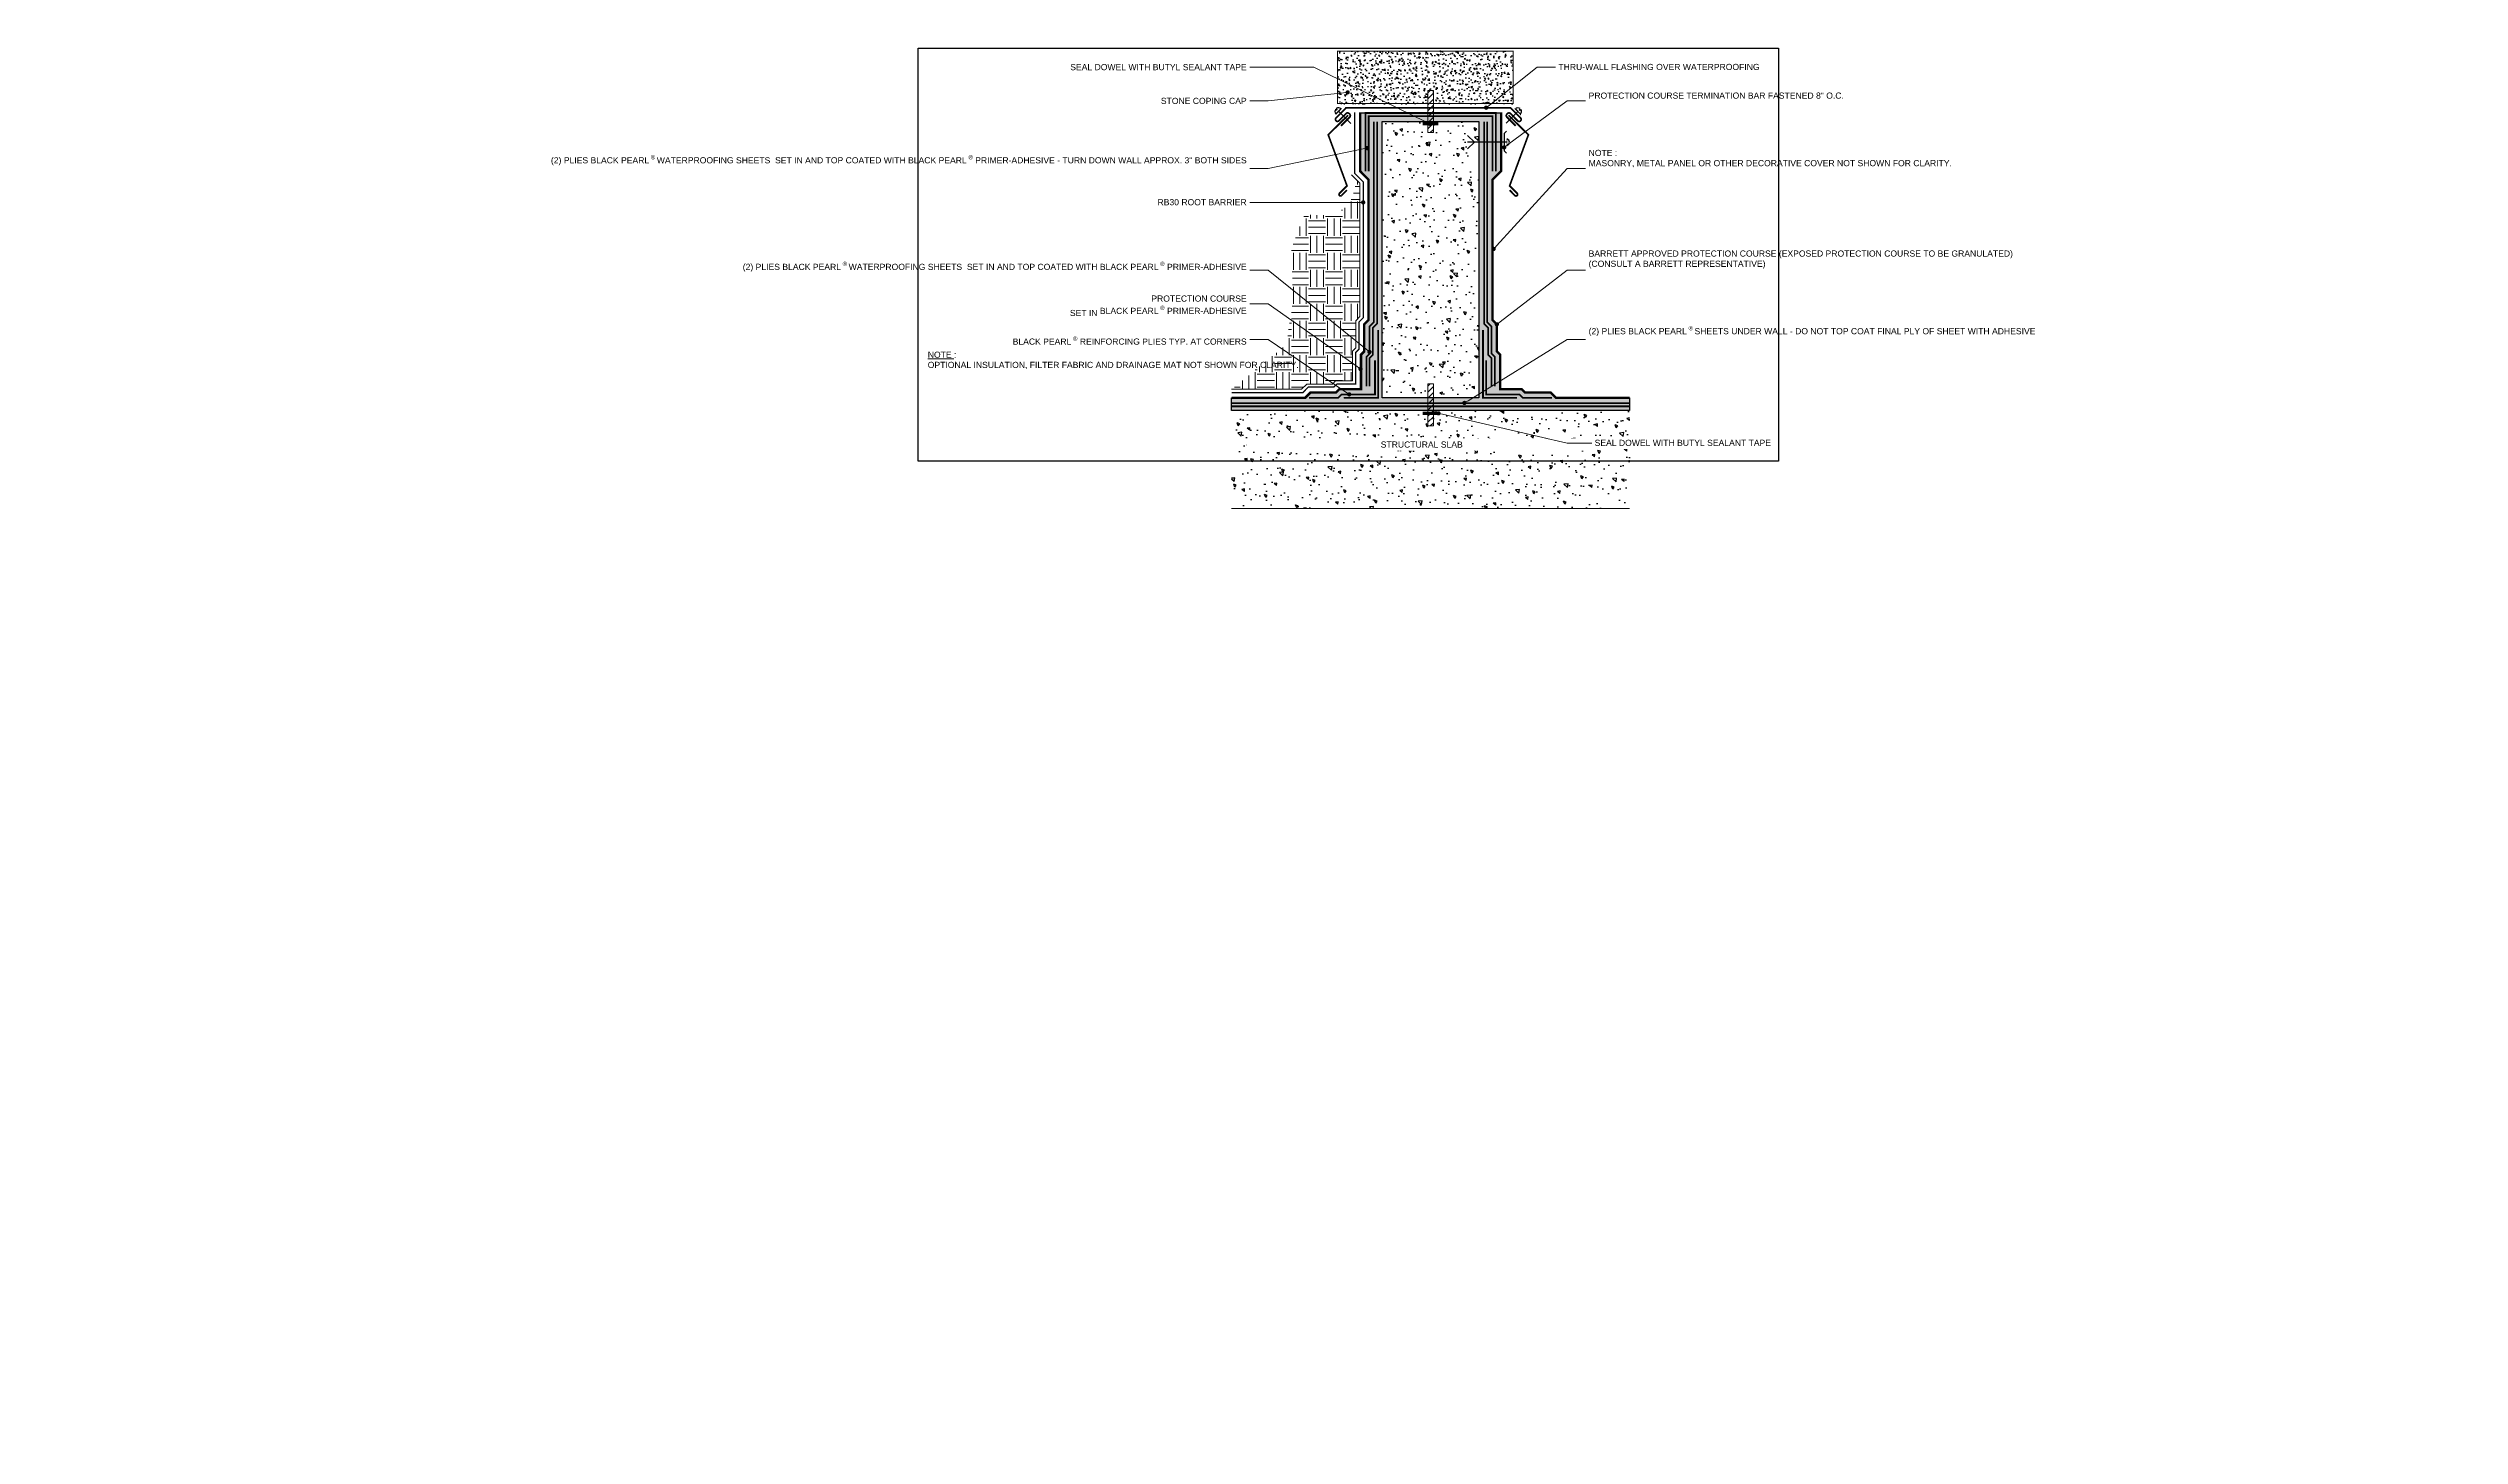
# Model space of a CAD drawing. Header units: inches. Extents: x 0 to 519, y 0 to 81.
# Drawn here: x 378.1 to 519.5, y 0 to 81.4 of the extents above; entities that cross this region are included whole.
import ezdxf
from ezdxf import colors
from ezdxf.entities.mleader import LeaderData, LeaderLine
from ezdxf.math import Vec2, Vec3

# ---------------------------------------------------------------- set-up
doc = ezdxf.new("R2010")
doc.units = ezdxf.units.IN
doc.header["$MEASUREMENT"] = 0
doc.linetypes.add('CENTER2', pattern=[1.125, 0.75, -0.125, 0.125, -0.125])
doc.linetypes.add('Dashed - Dense', pattern=[0.8, 0.5, -0.3])
doc.layers.get('Defpoints').update_dxf_attribs({"color": 103})
for name, color, linetype, lineweight in [('BP Mastic', 191, 'Continuous', 0), ('BP Others', 190, 'Continuous', 0), ('BP Primer', 2, 'Continuous', 0), ('BP Text', 20, 'Continuous', 0), ('Others', 190, 'Continuous', 0), ('RAM Black Pearl Sheet', 165, 'Continuous', 0)]:
    doc.layers.add(name, color=color, linetype=linetype, lineweight=lineweight)
doc.layers.add('BP Metal', color=7, linetype='Continuous', true_color=0x803345)
doc.layers.add('DETAIL', color=7, linetype='Continuous')
doc.layers.add('Protection Course', color=7, linetype='Dashed - Dense', lineweight=0, true_color=0x216123)
doc.styles.get("Standard").update_dxf_attribs({"font": 'ARIALN.TTF'})
doc.linetypes.add('ZIGZAG', pattern='A,0.0001,-0.2,[131,ltypeshp.shx,S=0.2,R=0,X=-0.2,Y=0],-0.4,[131,ltypeshp.shx,S=0.2,R=180,X=0.2,Y=0],-0.2', length=0.8001)
pattern_1 = [(140, (-1499.7655, 15.3575), (0.1568803, 1.7931505), [0.1875, -2.0625]), (85, (-1499.7655, 15.3575), (-1.8804803, -0.3468783), [0.15, -1.65]), (190.45144, (-1499.7525, 15.507), (-1.7236, 1.4462721), [0.1593505, -1.7528553]), (136.1842, (-1500.2655, 15.3575), (0.4137982, 2.6681033), [0.28125, -3.09375]), (186.63564, (-1500.231, 15.58), (-2.4352965, 2.336655), [0.239026, -2.6292844]), (81.18416, (-1500.2655, 15.3575), (-2.4352965, 2.336655), [0.225, -2.475]), (111, (-1500.1405, 15.6075), (1.0065472, 1.4922676), [0.1875, -2.0625]), (56, (-1500.1405, 15.6075), (-1.8128751, 0.6082883), [0.15, -1.65]), (161.45144, (-1500.0566, 15.7319), (-0.8063279, 2.100556), [0.1593505, -1.7528553]), (127.5, (-1499.7655, 15.35754), (-0.83223463, 0.03039964), [0, -1.63, 0, -1.675, 0, -1.65625]), (97.5, (-1499.7655, 15.3575), (-0.98602928, 0.65767384), [0, -0.955, 0, -1.5925, 0, -0.63125]), (57.5, (-1499.7655, 14.80004), (0.05638718, 1.3345561), [0, -0.625, 0, -1.95, 0, -2.5875]), (47.5, (-1499.7655, 14.55), (-0.25026246, 1.4579654), [0, -0.8125, 0, -1.295, 0, -1.8375])]

# ---------------------------------------------------------------- blocks, each defined once
blk = doc.blocks.new('termbar2')
at = {"layer": 'DETAIL'}
for p, q in [((-0.125, 0), (-0.16, 0.035)), ((-0.125, 0), (0.125, 0)), ((0.125, 0), (0.16, 0.035)), ((-0.1, -0.536), (0, -0.436)), ((0.1, -0.536), (0, -0.436))]:
    blk.add_line(p, q, dxfattribs=at)
at = {"layer": 'DETAIL', "linetype": 'CENTER2'}
blk.add_line((0, 0.041), (0, -0.536), dxfattribs=at)
at = {"layer": 'DETAIL', "const_width": 0.00781}
blk.add_lwpolyline([(-0.047, 0.041), (0.047, 0.041)], dxfattribs=at)
at = {"layer": 'DETAIL'}
blk.add_arc((0, 0.029), 0.0483, 13.9746, 166.0254, dxfattribs=at)
blk = doc.blocks.new('_Dot')
at = {"color": 0, "linetype": 'ByBlock', "lineweight": -2}
blk.add_line((-0.5, 0), (-1, 0), dxfattribs=at)
at = {"color": 0, "linetype": 'ByBlock', "const_width": 0.5}
blk.add_lwpolyline([(-0.25, 0, 1), (0.25, 0, 1)], format="xyb", close=True, dxfattribs=at)

msp = doc.modelspace()

# ---------------------------------------------------------------- hatches: boundary and pattern name
at = {"layer": 'BP Others', "linetype": 'Continuous', "lineweight": -2}
h = msp.add_hatch(dxfattribs=at)
h.set_pattern_fill('AR-CONC', color=256, scale=0.1, angle=90, style=0)
h.set_pattern_definition([(140, (-1499.7655, 15.35754), (0.06275213, 0.71726018), [0.075, -0.825]), (85, (-1499.7655, 15.35754), (-0.75219213, -0.13875133), [0.06, -0.66]), (190.451444, (-1499.7603, 15.4173), (-0.68944, 0.57850885), [0.0637402, -0.7011421]), (136.1842, (-1499.9655, 15.3575), (0.1655193, 1.06724133), [0.1125, -1.2375]), (186.635635, (-1499.9517, 15.4465), (-0.9741186, 0.93466195), [0.09561034, -1.05171376]), (81.184164, (-1499.9655, 15.3575), (-0.9741186, 0.93466195), [0.09, -0.99]), (111, (-1499.9155, 15.45754), (0.40261889, 0.59690705), [0.075, -0.825]), (56, (-1499.9155, 15.45754), (-0.72515005, 0.24331533), [0.06, -0.66]), (161.451445, (-1499.882, 15.5073), (-0.32253115, 0.84022238), [0.0637402, -0.7011421]), (127.5, (-1499.76552, 15.35754), (-0.332893854, 0.012159855), [0, -0.652, 0, -0.67, 0, -0.6625]), (97.5, (-1499.76552, 15.35754), (-0.39441171, 0.26306954), [0, -0.382, 0, -0.637, 0, -0.2525]), (57.5, (-1499.76552, 15.13454), (0.02255487, 0.533822436), [0, -0.25, 0, -0.78, 0, -1.035]), (47.5, (-1499.76552, 15.03454), (-0.10010498, 0.58318617), [0, -0.325, 0, -0.518, 0, -0.735])])
h.paths.add_polyline_path([(463.97, 81.19), (453.69, 81.19), (453.69, 78.09), (458.97, 78.09), (458.97, 78.88), (459.3, 78.88), (459.3, 78.09), (463.97, 78.09)])
h = msp.add_hatch(dxfattribs=at)
h.set_pattern_fill('AR-CONC', color=256, scale=0.25, angle=90, style=0)
h.set_pattern_definition(pattern_1)
h.paths.add_polyline_path([(461.96, 77.06), (456.31, 77.06), (456.31, 61.06), (458.97, 61.06), (458.97, 61.68), (459.3, 61.68), (459.3, 61.06), (461.96, 61.06)])
h = msp.add_hatch(dxfattribs=at)
h.set_pattern_fill('AR-CONC', color=256, scale=0.25, angle=90, style=0)
h.set_pattern_definition(pattern_1)
h.paths.add_polyline_path([(470.8, 60.11), (459.3, 60.11), (459.3, 59.22), (458.97, 59.22), (458.97, 60.11), (447.48, 60.11), (447.48, 54.37), (470.8, 54.37)])
h.paths.add_polyline_path([(456.2, 56.26), (462, 56.26), (462, 56.86), (456.2, 56.86)], flags=24)
at = {"layer": 'BP Primer'}
h = msp.add_hatch(dxfattribs=at)
h.set_pattern_fill('WOOD6', color=6, scale=0.2, pattern_type=2)
h.set_pattern_definition([(216.8699, (-1499.685523, 75.557543), (0.5999999836, 0.40000002465), [0.1, -0.9]), (206.5651, (-1499.56552, 75.49754), (-0.1999998316, -0.200000262), [0.2236068, -0.2236068]), (198.4349, (-1499.565523, 75.39754), (-0.400000087, -0.1999996806), [0.1264912, -0.5059644])])
h.paths.add_polyline_path([(455.06, 61.36), (453.78, 61.36), (453.59, 61.17), (452.1, 61.17), (451.79, 60.86), (447.48, 60.86), (447.48, 60.11), (470.8, 60.11), (470.8, 60.86), (466.49, 60.86), (466.17, 61.17), (464.68, 61.17), (464.49, 61.36), (463.21, 61.36), (463.21, 63.39), (463.02, 63.58), (463.02, 65.17), (462.77, 65.42), (462.77, 73.65), (463.27, 74.15), (463.27, 77.56), (455.01, 77.56), (455.01, 74.15), (455.5, 73.65), (455.5, 65.42), (455.25, 65.17), (455.25, 63.58), (455.06, 63.39)])
h.paths.add_polyline_path([(456.31, 77.06), (461.96, 77.06), (461.96, 60.86), (456.31, 60.86)], flags=16)
at = {"layer": 'Others'}
h = msp.add_hatch(dxfattribs=at)
h.set_pattern_fill('ANSI31', color=256, scale=2)
h.set_pattern_definition([(45, (396.65344, 62.39081), (-0.1767767, 0.1767767), [])])
h.paths.add_polyline_path([(459.3, 78.88), (458.97, 78.88), (458.97, 76.42), (459.3, 76.42)])
h = msp.add_hatch(dxfattribs=at)
h.set_pattern_fill('EARTH', color=256, scale=4, style=0)
h.set_pattern_definition([(0, (397.9803, 42.4901), (1, 1), [1, -1]), (0, (397.9803, 42.8651), (1, 1), [1, -1]), (0, (397.9803, 43.2401), (1, 1), [1, -1]), (90, (398.1053, 43.3651), (-1, 1), [1, -1]), (90, (398.4803, 43.3651), (-1, 1), [1, -1]), (90, (398.8553, 43.3651), (-1, 1), [1, -1])])
h.paths.add_polyline_path([(454.51, 73.94), (454.61, 73.73), (454.66, 73.56), (454.72, 73.31), (454.72, 73.09), (454.71, 73.06), (454.7, 73.03), (454.68, 73), (454.67, 72.96), (454.66, 72.93), (454.64, 72.9), (454.63, 72.87), (454.62, 72.84), (454.61, 72.8), (454.59, 72.76), (454.57, 72.71), (454.56, 72.68), (454.54, 72.64), (454.53, 72.61), (454.52, 72.58), (454.5, 72.55), (454.49, 72.52), (454.48, 72.48), (454.46, 72.45), (454.45, 72.42), (454.43, 72.39), (454.42, 72.36), (454.4, 72.33), (454.38, 72.3), (454.36, 72.27), (454.34, 72.25), (454.32, 72.22), (454.3, 72.19), (454.28, 72.17), (454.26, 72.14), (454.24, 72.11), (454.21, 72.09), (454.19, 72.07), (454.16, 72.04), (454.14, 72.02), (454.11, 72), (454.08, 71.98), (454.05, 71.95), (454.03, 71.93), (454, 71.91), (453.97, 71.89), (453.94, 71.88), (453.91, 71.86), (453.88, 71.84), (453.85, 71.82), (453.82, 71.81), (453.78, 71.79), (453.75, 71.78), (453.72, 71.76), (453.69, 71.75), (453.66, 71.73), (453.63, 71.72), (453.59, 71.71), (453.56, 71.7), (453.53, 71.69), (453.5, 71.68), (453.46, 71.66), (453.43, 71.66), (453.4, 71.65), (453.36, 71.64), (453.33, 71.63), (453.3, 71.62), (453.27, 71.62), (453.23, 71.61), (453.2, 71.6), (453.17, 71.6), (453.13, 71.59), (453.1, 71.59), (453.06, 71.58), (453.03, 71.58), (453, 71.57), (452.96, 71.57), (452.93, 71.57), (452.89, 71.57), (452.86, 71.56), (452.83, 71.56), (452.79, 71.56), (452.76, 71.56), (452.72, 71.56), (452.69, 71.56), (452.65, 71.56), (452.62, 71.56), (452.58, 71.56), (452.55, 71.56), (452.52, 71.56), (452.48, 71.56), (452.45, 71.56), (452.41, 71.56), (452.38, 71.56), (452.34, 71.57), (452.31, 71.57), (452.27, 71.57), (452.24, 71.57), (452.2, 71.57), (452.17, 71.58), (452.13, 71.58), (452.1, 71.58), (452.06, 71.59), (452.03, 71.59), (451.99, 71.59), (451.95, 71.6), (451.92, 71.6), (451.88, 71.6), (451.85, 71.61), (451.81, 71.61), (451.78, 71.61), (451.76, 71.62), (450.99, 69.63), (451.07, 66.57), (450.69, 63.98), (447.48, 61.36), (451.58, 61.36), (451.89, 61.67), (453.38, 61.67), (453.57, 61.86), (454.56, 61.86), (454.56, 63.6), (454.75, 63.79), (454.75, 65.38), (455, 65.63), (455, 73.44)])
h = msp.add_hatch(dxfattribs=at)
h.set_pattern_fill('ANSI31', color=256, scale=2)
h.set_pattern_definition([(45, (396.65344, 45.19081), (-0.1767767, 0.1767767), [])])
h.paths.add_polyline_path([(459.3, 61.68), (458.97, 61.68), (458.97, 59.22), (459.3, 59.22)])

# ---------------------------------------------------------------- linework, layer by layer
at = {"layer": 'BP Mastic', "const_width": 0.2}
for points in [[(458.67, 76.93), (459.6, 76.93)], [(458.67, 59.95), (459.6, 59.95)]]:
    msp.add_lwpolyline(points, dxfattribs=at)
at = {"layer": 'BP Metal', "const_width": 0.1}
for points in [[(453.89, 76.81), (454.4, 77.32, 0.414214), (454.4, 77.49), (454.36, 77.53, 0.414214), (454.19, 77.53), (453.76, 77.1, -0.414214), (453.6, 77.1, -0.414214), (453.6, 77.27), (454.19, 77.87), (463.82, 77.87), (464.41, 77.27, -0.414214), (464.41, 77.1, -0.414214), (464.24, 77.1), (463.82, 77.53, 0.414214), (463.65, 77.53), (463.61, 77.49, 0.414214), (463.61, 77.32), (464.12, 76.81)], [(454.3, 77.43), (453.14, 76.28), (454.24, 73.29), (453.8, 72.85, 1), (453.92, 72.72), (454.24, 73.04)], [(463.71, 77.43), (464.87, 76.28), (463.77, 73.29), (464.21, 72.85, -1), (464.08, 72.72), (463.77, 73.04)]]:
    msp.add_lwpolyline(points, format="xyb", dxfattribs=at)
at = {"layer": 'Defpoints'}
msp.add_lwpolyline([(447.48, 60.11), (447.48, 60.86), (451.79, 60.86), (452.1, 61.17), (453.59, 61.17), (453.78, 61.36), (455.06, 61.36), (455.06, 63.39), (455.25, 63.58), (455.25, 65.17), (455.5, 65.42), (455.5, 73.65), (455.01, 74.15), (455.01, 77.56), (463.27, 77.56), (463.27, 74.15), (462.77, 73.65), (462.77, 65.42), (463.02, 65.17), (463.02, 63.58), (463.21, 63.39), (463.21, 61.36), (464.49, 61.36), (464.68, 61.17), (466.17, 61.17), (466.49, 60.86), (470.8, 60.86), (470.8, 60.11), (447.48, 60.11)], dxfattribs=at)
msp.add_lwpolyline([(456.31, 77.06), (461.96, 77.06), (461.96, 60.86), (456.31, 60.86)], close=True, dxfattribs=at)
at = {"layer": 'DETAIL'}
for p, q in [((453.57, 77.79), (453.63, 77.73)), ((453.59, 77.51), (453.88, 77.81)), ((453.61, 77.83), (453.67, 77.77)), ((453.63, 77.73), (453.67, 77.77)), ((464.41, 77.5), (464.12, 77.8)), ((464.39, 77.81), (464.33, 77.75)), ((464.37, 77.71), (464.33, 77.75)), ((464.43, 77.77), (464.37, 77.71)), ((453.74, 77.66), (454.47, 76.95)), ((464.26, 77.65), (463.56, 76.97))]:
    msp.add_line(p, q, dxfattribs=at)
at = {"layer": 'DETAIL', "const_width": 0.03}
for points in [[(453.57, 77.45), (453.95, 77.84)], [(464.43, 77.43), (464.05, 77.82)]]:
    msp.add_lwpolyline(points, dxfattribs=at)
at = {"layer": 'DETAIL'}
for centre, start, end in [((453.74, 77.66), 144.1226, 225.9094), ((453.74, 77.66), 45.9094, 127.6962), ((464.26, 77.65), 52.3038, 134.0906), ((464.26, 77.65), 314.0906, 35.8774)]:
    msp.add_arc(centre, 0.21, start, end, dxfattribs=at)
at = {"layer": 'Others'}
for p, q in [((458.97, 76.42), (458.97, 78.88)), ((459.3, 78.88), (458.97, 78.88)), ((456.31, 77.06), (456.31, 60.86)), ((456.31, 77.06), (461.96, 77.06)), ((459.3, 76.42), (458.97, 76.42)), ((461.96, 60.86), (461.96, 77.06)), ((458.97, 59.22), (458.97, 61.68)), ((459.3, 61.68), (458.97, 61.68)), ((459.3, 59.22), (458.97, 59.22))]:
    msp.add_line(p, q, dxfattribs=at)
at = {"layer": 'Others', "const_width": 0.06}
msp.add_lwpolyline([(463.97, 78.11), (453.69, 78.11), (453.69, 81.19), (463.97, 81.19)], close=True, dxfattribs=at)
at = {"layer": 'Others'}
for points in [[(459.3, 78.88), (459.3, 76.42)], [(447.48, 61.36), (451.58, 61.36), (451.89, 61.67), (453.38, 61.67), (453.57, 61.86), (454.56, 61.86), (454.56, 63.6), (454.75, 63.79), (454.75, 65.38), (455, 65.63), (455, 73.44), (454.51, 73.94)], [(456.31, 60.86), (458.97, 60.86)], [(459.3, 61.68), (459.3, 59.22)], [(459.3, 60.86), (461.96, 60.86)], [(447.48, 60.11), (470.8, 60.11)], [(470.8, 54.37), (447.48, 54.37)]]:
    msp.add_lwpolyline(points, dxfattribs=at)
at = {"layer": 'Protection Course', "linetype": 'Continuous', "ltscale": 0.2}
for points in [[(447.48, 60.86, 0.141, 0.141, 0), (451.79, 60.86, 0.141, 0.141, 0), (452.1, 61.17, 0.141, 0.141, 0), (453.59, 61.17, 0.141, 0.141, 0), (453.78, 61.36, 0.141, 0.141, 0), (455.06, 61.36, 0.141, 0.141, 0), (455.06, 63.39, 0.141, 0.141, 0), (455.25, 63.58, 0.141, 0.141, 0), (455.25, 65.17, 0.141, 0.141, 0), (455.5, 65.42, 0.141, 0.141, 0), (455.5, 73.65, 0.141, 0.141, 0), (455.01, 74.15, 0.141, 0.141, 0), (455.01, 77.6, 0, 0, 0)], [(470.8, 60.86, 0.141, 0.141, 0), (466.49, 60.86, 0.141, 0.141, 0), (466.17, 61.17, 0.141, 0.141, 0), (464.68, 61.17, 0.141, 0.141, 0), (464.49, 61.36, 0.141, 0.141, 0), (463.21, 61.36, 0.141, 0.141, 0), (463.21, 63.39, 0.141, 0.141, 0), (463.02, 63.58, 0.141, 0.141, 0), (463.02, 65.17, 0.141, 0.141, 0), (462.77, 65.42, 0.141, 0.141, 0), (462.77, 73.65, 0.141, 0.141, 0), (463.27, 74.15, 0.141, 0.141, 0), (463.27, 77.6, 0, 0, 0)]]:
    msp.add_lwpolyline(points, format="xyseb", dxfattribs=at)
at = {"layer": 'Protection Course', "linetype": 'ZIGZAG', "ltscale": 0.1, "const_width": 0.075}
msp.add_lwpolyline([(447.48, 61.17), (451.66, 61.17), (451.97, 61.49), (453.46, 61.49), (453.65, 61.67), (454.75, 61.67), (454.75, 63.52), (454.94, 63.71), (454.94, 65.3), (455.19, 65.55), (455.19, 73.52), (454.69, 74.02), (454.69, 77.6)], dxfattribs=at)
at = {"layer": 'RAM Black Pearl Sheet', "const_width": 0.1}
for points in [[(462.96, 74.14), (462.96, 77.56), (455.32, 77.56), (455.32, 74.14)], [(455.38, 61.53), (455.38, 63.26), (455.56, 63.45), (455.56, 65.04), (455.81, 65.29), (455.81, 77.06)], [(462.77, 74.14), (462.77, 77.37), (455.51, 77.37), (455.51, 74.14)], [(455.56, 61.53), (455.56, 63.18), (455.75, 63.37), (455.75, 64.96), (456, 65.21), (456, 77.06)], [(462.71, 61.53), (462.71, 63.18), (462.52, 63.37), (462.52, 64.96), (462.27, 65.21), (462.27, 77.06)], [(462.9, 61.53), (462.9, 63.26), (462.71, 63.45), (462.71, 65.04), (462.46, 65.29), (462.46, 77.06)], [(454.07, 60.86), (456.06, 60.86), (456.06, 64.83)], [(464.2, 60.86), (462.21, 60.86), (462.21, 64.83)], [(452.02, 60.86), (453.72, 60.86), (453.91, 61.05), (455.88, 61.05), (455.88, 63.06)], [(466.25, 60.86), (464.55, 60.86), (464.36, 61.05), (462.4, 61.05), (462.4, 63.06)], [(447.48, 60.55), (470.8, 60.55)], [(447.48, 60.36), (470.8, 60.36)]]:
    msp.add_lwpolyline(points, dxfattribs=at)
at = {"layer": 'RAM Black Pearl Sheet'}
msp.add_lwpolyline([(454.07, 60.83), (454.07, 60.89)], dxfattribs=at)

# ---------------------------------------------------------------- block references
at = {"layer": 'Others', "xscale": 4, "yscale": 4, "zscale": 4, "rotation": 270}
msp.add_blockref('termbar2', (463.45, 75.85), dxfattribs=at)

# ---------------------------------------------------------------- leaders
at = {"layer": 'BP Text'}
ml = msp.add_multileader_mtext('Standard', dxfattribs=at)
ml.set_content('\\A1;{\\fArial|b0|i0|c0|p34;STONE COPING CAP}', color=256)
ml.set_leader_properties(color=256, lineweight=0)
ml.set_arrow_properties(name='DOT')
ml.build(insert=Vec2(0, 0))
ml.multileader.update_dxf_attribs({"text_left_attachment_type": 2, "text_right_attachment_type": 2, "dogleg_length": 0.36, "arrow_head_size": 0.25, "scale": 4})
ctx = ml.context
ctx.base_point, ctx.scale, ctx.char_height, ctx.arrow_head_size, ctx.landing_gap_size, ctx.plane_origin = Vec3(443.19, 78.27), 4, 0.36, 0.25, 0.18, Vec3(439.52, 81.46)
ctx.left_attachment, ctx.right_attachment, ctx.text_align_type = 2, 2, 2
notes = []
notes.append((ctx, [(1, (1, 1, 0), (449.61, 78.27), (-1, 0), 1.07, [(0, [(454.28, 78.77)], 0, [])])]))
ctx.mtext.insert, ctx.mtext.alignment, ctx.mtext.flow_direction = Vec3(448.36, 78.45), 3, 5
ml = msp.add_multileader_mtext('Standard', dxfattribs=at)
ml.set_content('\\A1;{\\fArial|b0|i0|c0|p34;RB30 ROOT BARRIER}', color=256)
ml.set_leader_properties(color=256, lineweight=0)
ml.set_arrow_properties(name='DOT')
ml.build(insert=Vec2(0, 0))
ml.multileader.update_dxf_attribs({"text_left_attachment_type": 2, "text_right_attachment_type": 2, "dogleg_length": 0.36, "arrow_head_size": 0.25, "scale": 4})
ctx = ml.context
ctx.base_point, ctx.scale, ctx.char_height, ctx.arrow_head_size, ctx.landing_gap_size, ctx.plane_origin = Vec3(443, 72.32), 4, 0.36, 0.25, 0.18, Vec3(438.96, 75.52)
ctx.left_attachment, ctx.right_attachment, ctx.text_align_type = 2, 2, 2
notes.append((ctx, [(1, (1, 1, 0), (449.61, 72.32), (-1, 0), 1.07, [(0, [(455.19, 72.32)], 0, [])])]))
ctx.mtext.insert, ctx.mtext.alignment, ctx.mtext.flow_direction = Vec3(448.36, 72.51), 3, 5
ml = msp.add_multileader_mtext('Standard', dxfattribs=at)
ml.set_content('{\\fArial|b0|i0|c0|p34;BARRETT APPROVED PROTECTION COURSE (EXPOSED PROTECTION COURSE TO BE GRANULATED)\\P(CONSULT A BARRETT REPRESENTATIVE)}', color=256)
ml.set_leader_properties(color=256, lineweight=0)
ml.set_arrow_properties(name='DOT')
ml.build(insert=Vec2(0, 0))
ml.multileader.update_dxf_attribs({"text_left_attachment_type": 2, "text_right_attachment_type": 2, "dogleg_length": 0.36, "arrow_head_size": 0.25, "scale": 4})
ctx = ml.context
ctx.base_point, ctx.scale, ctx.char_height, ctx.arrow_head_size, ctx.landing_gap_size, ctx.plane_origin = Vec3(468.22, 68.35), 4, 0.36, 0.25, 0.18, Vec3(415.77, 110.08)
ctx.left_attachment, ctx.right_attachment = 2, 2
notes.append((ctx, [(0, (1, 1, 0), (467.15, 68.35), (1, 0), 1.07, [(0, [(463.02, 65.17)], 0, [])])]))
ctx.mtext.insert, ctx.mtext.width, ctx.mtext.flow_direction = Vec3(468.4, 69.5), 10.7341, 5
ml = msp.add_multileader_mtext('Standard', dxfattribs=at)
ml.set_content('{\\fArial|b0|i0|c0|p34;PROTECTION COURSE\\PSET IN \\A1;BLACK PEARL\\H0.7x;\\S ®^ ;\\H1.42857x; PRIMER-ADHESIVE}', color=256)
ml.set_leader_properties(color=256, lineweight=0)
ml.set_arrow_properties(name='DOT')
ml.build(insert=Vec2(0, 0))
ml.multileader.update_dxf_attribs({"text_left_attachment_type": 2, "text_right_attachment_type": 2, "dogleg_length": 0.36, "arrow_head_size": 0.25, "scale": 4})
ctx = ml.context
ctx.base_point, ctx.scale, ctx.char_height, ctx.arrow_head_size, ctx.landing_gap_size, ctx.plane_origin = Vec3(437.87, 66.37), 4, 0.36, 0.25, 0.18, Vec3(415.77, 110.08)
ctx.left_attachment, ctx.right_attachment, ctx.text_align_type = 2, 2, 2
notes.append((ctx, [(1, (1, 1, 0), (449.61, 66.37), (-1, 0), 1.07, [(0, [(455.03, 62.55)], 0, [])])]))
ctx.mtext.insert, ctx.mtext.width, ctx.mtext.alignment, ctx.mtext.flow_direction = Vec3(448.36, 66.86), 11.6036, 3, 5
for ctx, leaders in notes:
    for number, flags, end, landing, length, lines in leaders:
        leader = LeaderData()
        leader.index, (leader.has_last_leader_line, leader.has_dogleg_vector, leader.attachment_direction) = number, flags
        leader.last_leader_point, leader.dogleg_vector, leader.dogleg_length = Vec3(end), Vec3(landing), length
        for number, points, colour, breaks in lines:
            line = LeaderLine()
            line.index, line.vertices, line.color, line.breaks = number, Vec3.list(points), colors.encode_raw_color(colour), breaks
            leader.lines.append(line)
        ctx.leaders.append(leader)

# ---------------------------------------------------------------- next in the draw order: leaders
ml = msp.add_multileader_mtext('Standard', dxfattribs=at)
ml.set_content('\\A1;{\\fArial|b0|i0|c0|p34;SEAL DOWEL WITH BUTYL SEALANT TAPE}', color=256)
ml.set_leader_properties(color=256, lineweight=0)
ml.set_arrow_properties(name='DOT')
ml.build(insert=Vec2(0, 0))
ml.multileader.update_dxf_attribs({"text_left_attachment_type": 2, "text_right_attachment_type": 2, "dogleg_length": 0.36, "arrow_head_size": 0.25, "scale": 4})
ctx = ml.context
ctx.base_point, ctx.scale, ctx.char_height, ctx.arrow_head_size, ctx.landing_gap_size, ctx.plane_origin = Vec3(437.89, 80.25), 4, 0.36, 0.25, 0.18, Vec3(392.76, 84.06)
ctx.left_attachment, ctx.right_attachment, ctx.text_align_type = 2, 2, 2
notes = []
notes.append((ctx, [(1, (1, 1, 0), (452.29, 80.25), (-1, 0), 3.75, [(0, [(459.08, 76.93)], 0, [])])]))
ctx.mtext.insert, ctx.mtext.width, ctx.mtext.alignment, ctx.mtext.flow_direction = Vec3(448.36, 80.43), 13.1842, 3, 5
ctx.mtext.has_bg_fill, ctx.mtext.bg_color, ctx.mtext.bg_scale_factor, ctx.mtext.bg_transparency, ctx.mtext.use_window_bg_color = 1, -1073741824, 1.25, 0, 1
ml = msp.add_multileader_mtext('Standard', dxfattribs=at)
ml.set_content('\\A1;{\\fArial|b0|i0|c0|p34;(2) PLIES BLACK PEARL\\H0.7x;\\S ®^ ;\\fMS Shell Dlg 2|b0|i0|c0|p0;\\H0.95237x; \\fArial|b0|i0|c0|p34;\\H1.50002x;WATERPROOFING SHEETS  SET IN AND TOP COATED WITH BLACK PEARL\\H0.7x;\\S ®^ ;\\H1.42857x; PRIMER-ADHESIVE - TURN DOWN WALL APPROX. 3" BOTH SIDES}', color=256)
ml.set_leader_properties(color=256, lineweight=0)
ml.set_arrow_properties(name='DOT')
ml.build(insert=Vec2(0, 0))
ml.multileader.update_dxf_attribs({"text_left_attachment_type": 2, "text_right_attachment_type": 2, "dogleg_length": 0.36, "arrow_head_size": 0.25, "scale": 4})
ctx = ml.context
ctx.base_point, ctx.scale, ctx.char_height, ctx.arrow_head_size, ctx.landing_gap_size, ctx.plane_origin = Vec3(433.25, 74.3), 4, 0.36, 0.25, 0.18, Vec3(388.62, 76.99)
ctx.left_attachment, ctx.right_attachment, ctx.text_align_type = 2, 2, 2
notes.append((ctx, [(1, (1, 1, 0), (449.61, 74.3), (-1, 0), 1.07, [(0, [(455.43, 75.5)], 0, [])])]))
ctx.mtext.insert, ctx.mtext.width, ctx.mtext.alignment, ctx.mtext.flow_direction = Vec3(448.36, 75.09), 14.9214, 3, 5
ctx.mtext.has_bg_fill, ctx.mtext.bg_color, ctx.mtext.bg_scale_factor, ctx.mtext.bg_transparency, ctx.mtext.use_window_bg_color = 1, -1073741824, 1.25, 0, 1
ml = msp.add_multileader_mtext('Standard', dxfattribs=at)
ml.set_content('\\A1;{\\fArial|b0|i0|c0|p34;NOTE : \\PMASONRY, METAL PANEL OR OTHER DECORATIVE COVER NOT SHOWN FOR CLARITY.}', color=256)
ml.set_leader_properties(color=256, lineweight=0)
ml.set_arrow_properties(name='DOT')
ml.build(insert=Vec2(0, 0))
ml.multileader.update_dxf_attribs({"text_left_attachment_type": 2, "text_right_attachment_type": 2, "dogleg_length": 0.36, "arrow_head_size": 0.25, "scale": 4})
ctx = ml.context
ctx.base_point, ctx.scale, ctx.char_height, ctx.arrow_head_size, ctx.landing_gap_size, ctx.plane_origin = Vec3(468.22, 74.3), 4, 0.36, 0.25, 0.18, Vec3(393.79, 73.83)
ctx.left_attachment, ctx.right_attachment = 2, 2
notes.append((ctx, [(0, (1, 1, 0), (467.15, 74.3), (1, 0), 1.07, [(0, [(462.83, 69.59)], 0, [])])]))
ctx.mtext.insert, ctx.mtext.width, ctx.mtext.flow_direction = Vec3(468.4, 75.4), 9.5716, 5
ctx.mtext.has_bg_fill, ctx.mtext.bg_color, ctx.mtext.bg_scale_factor, ctx.mtext.bg_transparency, ctx.mtext.use_window_bg_color = 1, -1073741824, 1.25, 0, 1
ml = msp.add_multileader_mtext('Standard', dxfattribs=at)
ml.set_content('\\A1;{\\fArial|b0|i0|c0|p34;(2) PLIES BLACK PEARL\\H0.7x;\\S ®^ ;\\fMS Shell Dlg 2|b0|i0|c0|p0;\\H0.95237x; \\fArial|b0|i0|c0|p34;\\H1.50002x;WATERPROOFING SHEETS  SET IN AND TOP COATED WITH BLACK PEARL\\H0.7x;\\S ®^ ;\\H1.42857x; PRIMER-ADHESIVE}', color=256)
ml.set_leader_properties(color=256, lineweight=0)
ml.set_arrow_properties(name='DOT')
ml.build(insert=Vec2(0, 0))
ml.multileader.update_dxf_attribs({"text_left_attachment_type": 2, "text_right_attachment_type": 2, "dogleg_length": 0.36, "arrow_head_size": 0.25, "scale": 4})
ctx = ml.context
ctx.base_point, ctx.scale, ctx.char_height, ctx.arrow_head_size, ctx.landing_gap_size, ctx.plane_origin = Vec3(433.37, 68.35), 4, 0.36, 0.25, 0.18, Vec3(392.72, 69.87)
ctx.left_attachment, ctx.right_attachment, ctx.text_align_type = 2, 2, 2
notes.append((ctx, [(1, (1, 1, 0), (449.61, 68.35), (-1, 0), 1.07, [(0, [(455.56, 63.55)], 0, [])])]))
ctx.mtext.insert, ctx.mtext.width, ctx.mtext.alignment, ctx.mtext.flow_direction = Vec3(448.36, 68.84), 15.5051, 3, 5
ctx.mtext.has_bg_fill, ctx.mtext.bg_color, ctx.mtext.bg_scale_factor, ctx.mtext.bg_transparency, ctx.mtext.use_window_bg_color = 1, -1073741824, 1.25, 0, 1
ml = msp.add_multileader_mtext('Standard', dxfattribs=at)
ml.set_content('\\A1;{\\fArial|b0|i0|c0|p34;STRUCTURAL SLAB}', color=256)
ml.set_leader_properties(color=256, lineweight=0)
ml.set_arrow_properties(name='DOT')
ml.build(insert=Vec2(0, 0))
ml.multileader.update_dxf_attribs({"text_left_attachment_type": 2, "text_right_attachment_type": 2, "dogleg_length": 0.36, "arrow_head_size": 0.25, "scale": 4})
ctx = ml.context
ctx.base_point, ctx.scale, ctx.char_height, ctx.arrow_head_size, ctx.landing_gap_size, ctx.plane_origin = Vec3(456.07, 58.12), 4, 0.36, 0.25, 0.18, Vec3(460.38, 62.87)
ctx.left_attachment, ctx.right_attachment, ctx.text_align_type = 2, 2, 1
notes.append((ctx, [(0, (0, 0, 0), (0, 0), (1, 0), 1, [])]))
ctx.mtext.insert, ctx.mtext.width, ctx.mtext.defined_height, ctx.mtext.alignment, ctx.mtext.flow_direction = Vec3(458.62, 58.3), 5.0401, 0.468, 2, 5
ctx.mtext.has_bg_fill, ctx.mtext.bg_color, ctx.mtext.bg_scale_factor, ctx.mtext.bg_transparency, ctx.mtext.use_window_bg_color = 1, -1027028792, 1.5, 0, 1
for ctx, leaders in notes:
    for number, flags, end, landing, length, lines in leaders:
        leader = LeaderData()
        leader.index, (leader.has_last_leader_line, leader.has_dogleg_vector, leader.attachment_direction) = number, flags
        leader.last_leader_point, leader.dogleg_vector, leader.dogleg_length = Vec3(end), Vec3(landing), length
        for number, points, colour, breaks in lines:
            line = LeaderLine()
            line.index, line.vertices, line.color, line.breaks = number, Vec3.list(points), colors.encode_raw_color(colour), breaks
            leader.lines.append(line)
        ctx.leaders.append(leader)

# ---------------------------------------------------------------- next in the draw order: leaders
ml = msp.add_multileader_mtext('Standard', dxfattribs=at)
ml.set_content('\\A1;{\\fArial|b0|i0|c0|p34;PROTECTION COURSE TERMINATION BAR FASTENED 8" O.C.}', color=256)
ml.set_leader_properties(color=256, lineweight=0)
ml.set_arrow_properties(name='DOT')
ml.build(insert=Vec2(0, 0))
ml.multileader.update_dxf_attribs({"text_left_attachment_type": 2, "text_right_attachment_type": 2, "dogleg_length": 0.36, "arrow_head_size": 0.25, "scale": 4})
ctx = ml.context
ctx.base_point, ctx.scale, ctx.char_height, ctx.arrow_head_size, ctx.landing_gap_size, ctx.plane_origin = Vec3(468.22, 78.27), 4, 0.36, 0.25, 0.18, Vec3(392.2, 77.62)
ctx.left_attachment, ctx.right_attachment = 2, 2
notes = []
notes.append((ctx, [(0, (1, 1, 0), (467.15, 78.27), (1, 0), 1.07, [(0, [(463.45, 75.54)], 0, [])])]))
ctx.mtext.insert, ctx.mtext.width, ctx.mtext.flow_direction = Vec3(468.4, 78.76), 10.8244, 5
ctx.mtext.has_bg_fill, ctx.mtext.bg_color, ctx.mtext.bg_scale_factor, ctx.mtext.bg_transparency, ctx.mtext.use_window_bg_color = 1, -1073741824, 1.25, 0, 1
ml = msp.add_multileader_mtext('Standard', dxfattribs=at)
ml.set_content('\\A1;{\\fArial|b0|i0|c0|p34;BLACK PEARL\\H0.7x;\\S ®^ ;\\H1.42857x; REINFORCING PLIES TYP. AT CORNERS}', color=256)
ml.set_leader_properties(color=256, lineweight=0)
ml.set_arrow_properties(name='DOT')
ml.build(insert=Vec2(0, 0))
ml.multileader.update_dxf_attribs({"text_left_attachment_type": 2, "text_right_attachment_type": 2, "dogleg_length": 0.36, "arrow_head_size": 0.25, "scale": 4})
ctx = ml.context
ctx.base_point, ctx.scale, ctx.char_height, ctx.arrow_head_size, ctx.landing_gap_size, ctx.plane_origin = Vec3(434.53, 64.28), 4, 0.36, 0.25, 0.18, Vec3(415.77, 107.69)
ctx.left_attachment, ctx.right_attachment, ctx.text_align_type = 2, 2, 2
notes.append((ctx, [(1, (1, 1, 0), (449.61, 64.28), (-1, 0), 1.07, [(0, [(454.37, 61.06)], 0, [])])]))
ctx.mtext.insert, ctx.mtext.width, ctx.mtext.alignment, ctx.mtext.flow_direction = Vec3(448.36, 64.46), 16.909, 3, 5
ml = msp.add_multileader_mtext('Standard', dxfattribs=at)
ml.set_content('{\\fArial|b0|i0|c0|p34;\\LNOTE\\l :\\POPTIONAL INSULATION, FILTER FABRIC AND DRAINAGE MAT NOT SHOWN FOR CLARITY.}', color=256)
ml.set_leader_properties(color=256, lineweight=0)
ml.set_arrow_properties(name='DOT')
ml.build(insert=Vec2(0, 0))
ml.multileader.update_dxf_attribs({"text_left_attachment_type": 2, "text_right_attachment_type": 2, "dogleg_length": 0.36, "arrow_head_size": 0.25, "scale": 4})
ctx = ml.context
ctx.base_point, ctx.scale, ctx.char_height, ctx.arrow_head_size, ctx.landing_gap_size, ctx.plane_origin = Vec3(429.49, 62.18), 4, 0.36, 0.25, 0.18, Vec3(399.32, 84.93)
ctx.left_attachment, ctx.right_attachment = 2, 2
notes.append((ctx, [(0, (0, 0, 0), (0, 0), (1, 0), 1, [])]))
ctx.mtext.insert, ctx.mtext.width, ctx.mtext.flow_direction = Vec3(429.67, 63.57), 6.892, 5
ml = msp.add_multileader_mtext('Standard', dxfattribs=at)
ml.set_content('{\\fArial|b0|i0|c0|p34;SEAL DOWEL WITH BUTYL SEALANT TAPE}', color=256)
ml.set_leader_properties(color=256, lineweight=0)
ml.set_arrow_properties(name='DOT')
ml.build(insert=Vec2(0, 0))
ml.multileader.update_dxf_attribs({"text_left_attachment_type": 2, "text_right_attachment_type": 2, "dogleg_length": 0.36, "arrow_head_size": 0.25, "scale": 4})
ctx = ml.context
ctx.base_point, ctx.scale, ctx.char_height, ctx.arrow_head_size, ctx.landing_gap_size, ctx.plane_origin = Vec3(468.59, 58.21), 4, 0.36, 0.25, 0.18, Vec3(421.18, 105.39)
ctx.left_attachment, ctx.right_attachment, ctx.text_align_type = 2, 2, 1
notes.append((ctx, [(0, (1, 1, 0), (467.15, 58.21), (1, 0), 1.44, [(0, [(459.6, 59.95)], 0, [])])]))
ctx.mtext.insert, ctx.mtext.alignment, ctx.mtext.flow_direction = Vec3(473.92, 58.4), 2, 5
ctx.mtext.has_bg_fill, ctx.mtext.bg_color, ctx.mtext.bg_scale_factor, ctx.mtext.bg_transparency, ctx.mtext.use_window_bg_color = 1, -1027028792, 1.5, 0, 1
for ctx, leaders in notes:
    for number, flags, end, landing, length, lines in leaders:
        leader = LeaderData()
        leader.index, (leader.has_last_leader_line, leader.has_dogleg_vector, leader.attachment_direction) = number, flags
        leader.last_leader_point, leader.dogleg_vector, leader.dogleg_length = Vec3(end), Vec3(landing), length
        for number, points, colour, breaks in lines:
            line = LeaderLine()
            line.index, line.vertices, line.color, line.breaks = number, Vec3.list(points), colors.encode_raw_color(colour), breaks
            leader.lines.append(line)
        ctx.leaders.append(leader)

# ---------------------------------------------------------------- next in the draw order: leaders
ml = msp.add_multileader_mtext('Standard', dxfattribs=at)
ml.set_content('\\A1;{\\fArial|b0|i0|c0|p34;THRU-WALL FLASHING OVER WATERPROOFING}', color=256)
ml.set_leader_properties(color=256, lineweight=0)
ml.set_arrow_properties(name='DOT')
ml.build(insert=Vec2(0, 0))
ml.multileader.update_dxf_attribs({"text_left_attachment_type": 2, "text_right_attachment_type": 2, "dogleg_length": 0.36, "arrow_head_size": 0.25, "scale": 4})
ctx = ml.context
ctx.base_point, ctx.scale, ctx.char_height, ctx.arrow_head_size, ctx.landing_gap_size, ctx.plane_origin = Vec3(466.45, 80.25), 4, 0.36, 0.25, 0.18, Vec3(391.44, 80.99)
ctx.left_attachment, ctx.right_attachment = 2, 2
notes = []
notes.append((ctx, [(0, (1, 1, 0), (465.38, 80.25), (1, 0), 1.07, [(0, [(462.39, 77.87)], 0, [])])]))
ctx.mtext.insert, ctx.mtext.width, ctx.mtext.flow_direction = Vec3(466.63, 80.44), 13.1842, 5
ctx.mtext.has_bg_fill, ctx.mtext.bg_color, ctx.mtext.bg_scale_factor, ctx.mtext.bg_transparency, ctx.mtext.use_window_bg_color = 1, -1073741824, 1.25, 0, 1
ml = msp.add_multileader_mtext('Standard', dxfattribs=at)
ml.set_content('\\A1;{\\fArial|b0|i0|c0|p34;(2) PLIES BLACK PEARL\\H0.7x;\\S ®^ ;\\fMS Shell Dlg 2|b0|i0|c0|p0;\\H0.95237x; \\fArial|b0|i0|c0|p34;\\H1.50002x;SHEETS UNDER WALL - DO NOT TOP COAT FINAL PLY OF SHEET WITH ADHESIVE}', color=256)
ml.set_leader_properties(color=256, lineweight=0)
ml.set_arrow_properties(name='DOT')
ml.build(insert=Vec2(0, 0))
ml.multileader.update_dxf_attribs({"text_left_attachment_type": 2, "text_right_attachment_type": 2, "dogleg_length": 0.36, "arrow_head_size": 0.25, "scale": 4})
ctx = ml.context
ctx.base_point, ctx.scale, ctx.char_height, ctx.arrow_head_size, ctx.landing_gap_size, ctx.plane_origin = Vec3(468.22, 64.28), 4, 0.36, 0.25, 0.18, Vec3(392.72, 73.83)
ctx.left_attachment, ctx.right_attachment = 2, 2
notes.append((ctx, [(0, (1, 1, 0), (467.15, 64.28), (1, 0), 1.07, [(0, [(461.12, 60.56)], 0, [])])]))
ctx.mtext.insert, ctx.mtext.width, ctx.mtext.flow_direction = Vec3(468.4, 65.07), 9.4857, 5
ctx.mtext.has_bg_fill, ctx.mtext.bg_color, ctx.mtext.bg_scale_factor, ctx.mtext.bg_transparency, ctx.mtext.use_window_bg_color = 1, -1073741824, 1.25, 0, 1
for ctx, leaders in notes:
    for number, flags, end, landing, length, lines in leaders:
        leader = LeaderData()
        leader.index, (leader.has_last_leader_line, leader.has_dogleg_vector, leader.attachment_direction) = number, flags
        leader.last_leader_point, leader.dogleg_vector, leader.dogleg_length = Vec3(end), Vec3(landing), length
        for number, points, colour, breaks in lines:
            line = LeaderLine()
            line.index, line.vertices, line.color, line.breaks = number, Vec3.list(points), colors.encode_raw_color(colour), breaks
            leader.lines.append(line)
        ctx.leaders.append(leader)

# ---------------------------------------------------------------- next in the draw order: linework, layer by layer
at = {"layer": 'Defpoints'}
msp.add_lwpolyline([(429.11, 81.36), (479.53, 81.36), (479.53, 57.14), (429.11, 57.14)], close=True, dxfattribs=at)

doc.saveas('drawing.dxf')
